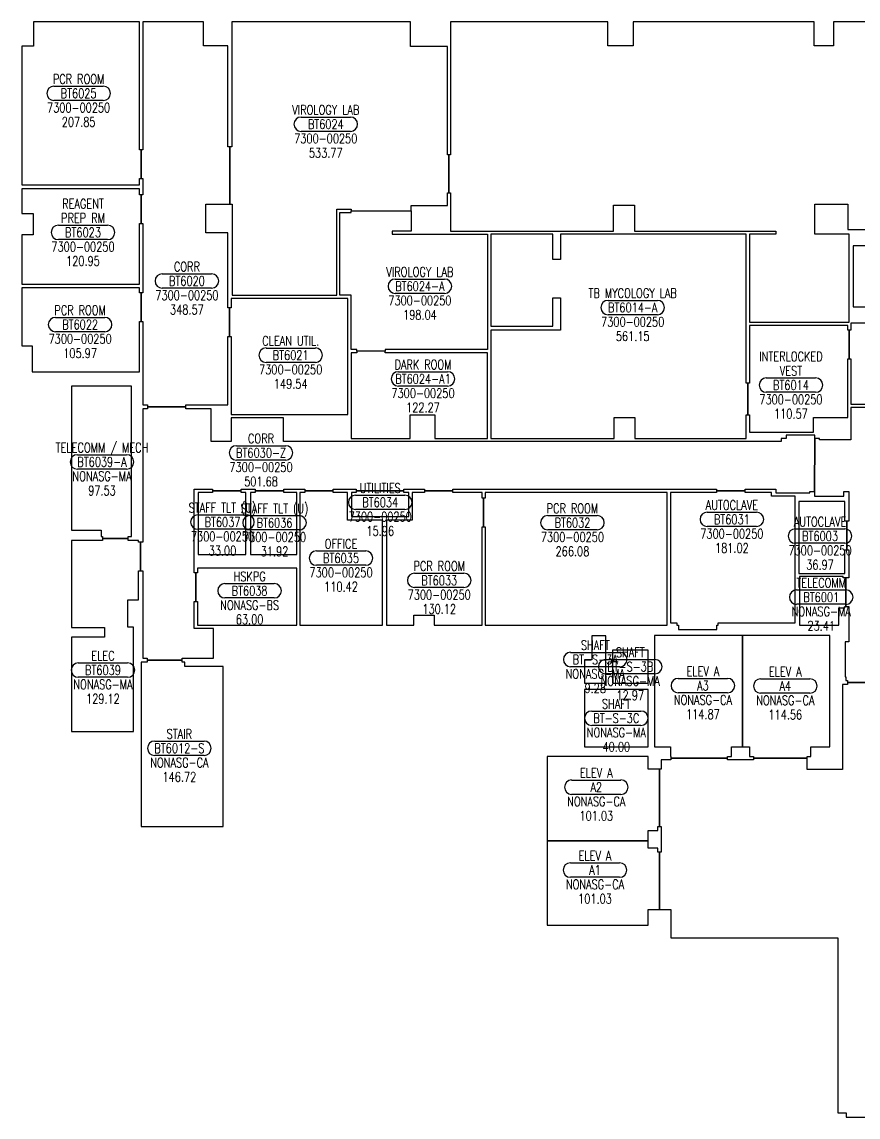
# Model space of a CAD drawing. Extents: x 3930 to 6101, y 18193 to 19754.
# Drawn here: x 3930 to 4982, y 18193 to 19570 of the extents above; entities that cross this region are included whole.
import ezdxf
from ezdxf.enums import TextEntityAlignment as Align

# ---------------------------------------------------------------- set-up
doc = ezdxf.new("R2010")
doc.units = 0
doc.header["$LTSCALE"] = 48
doc.header["$MEASUREMENT"] = 0
doc.layers.get('0').update_dxf_attribs({"linetype": 'CONTINUOUS'})
for name, color, linetype in [('AREA', 3, 'CONTINUOUS'), ('AREA2', 1, 'CONTINUOUS'), ('COSTC', 7, 'CONTINUOUS'), ('PLINE2', 5, 'CONTINUOUS'), ('ROOMNA', 7, 'CONTINUOUS'), ('ROOMNO', 7, 'CONTINUOUS'), ('ROOMOV', 7, 'CONTINUOUS')]:
    doc.layers.add(name, color=color, linetype=linetype)
doc.styles.get("Standard").update_dxf_attribs({"font": 'simplex.shx', "width": 0.75})

# ---------------------------------------------------------------- blocks, each defined once
blk = doc.blocks.new('ROOM')
at = {"layer": 'ROOMOV'}
for p, q in [((-31, 9), (31, 9)), ((31, -9), (-31, -9))]:
    blk.add_line(p, q, dxfattribs=at)
for centre, start, end in [((-31, 0), 90, 270), ((31, 0), 270, 90)]:
    blk.add_arc(centre, 9.04, start, end, dxfattribs=at)
at = {"color": 0, "width": 0.75, "flags": 1}
for tag, p in [('FLFIN', (-60, -36)), ('ICRA', (60, -36)), ('FLTYPE', (-60, -48)), ('USER1', (60, -48)), ('FLCOND', (-60, -60)), ('USER2', (60, -60)), ('WLTYPE', (-60, -84)), ('WLFIN', (-60, -72)), ('BLDG', (-24, -84)), ('SITE', (-24, -72)), ('UCODE', (24, -72)), ('UDESC', (24, -84)), ('USER3', (60, -72)), ('USER4', (60, -84)), ('WLCOND', (-60, -96)), ('FLR', (-24, -96)), ('FCODE', (24, -96)), ('USER5', (60, -96)), ('CLFIN', (-60, -108)), ('COSTCD', (-24, -108)), ('FDESC', (24, -108)), ('USER6', (60, -108)), ('CLTYPE', (-60, -120)), ('DEPTD', (-24, -120)), ('DIVISION', (24, -120)), ('USER7', (60, -120)), ('CLCOND', (-60, -132)), ('RDES', (-24, -132)), ('CONTACT', (24, -132)), ('USER8', (60, -132)), ('CLHT', (-60, -144)), ('CHDATE', (-24, -144)), ('OCCUP', (24, -144)), ('BLOCK', (60, -144)), ('BASE', (-60, -156)), ('CBACK', (-24, -156)), ('PRCONTACT', (24, -156)), ('BLOCK2', (60, -156))]:
    blk.add_attdef(tag, text='', height=6, dxfattribs=at).set_placement(p, align=Align.MIDDLE_CENTER)
at = {"layer": 'AREA', "width": 0.75}
blk.add_attdef('AREA', text='', height=12, dxfattribs=at).set_placement((0, -36), align=Align.MIDDLE_CENTER)
at = {"layer": 'AREA2', "width": 0.75}
blk.add_attdef('AREA2', text='', height=12, dxfattribs=at).set_placement((0, -36), align=Align.MIDDLE_CENTER)
at = {"layer": 'COSTC', "width": 0.75}
blk.add_attdef('COSTC', text='', height=12, dxfattribs=at).set_placement((0, -18), align=Align.MIDDLE_CENTER)
at = {"layer": 'ROOMNA', "width": 0.75}
for tag, p in [('RMNAA', (0, 54)), ('RMNAB', (0, 36)), ('RMNAC', (0, 18))]:
    blk.add_attdef(tag, text='', height=12, dxfattribs=at).set_placement(p, align=Align.MIDDLE_CENTER)
at = {"layer": 'ROOMNO', "width": 0.75}
blk.add_attdef('RMNU', text='', height=12, dxfattribs=at).set_placement((0, 0), align=Align.MIDDLE_CENTER)

msp = doc.modelspace()

# ---------------------------------------------------------------- linework, layer by layer
at = {"layer": 'PLINE2', "color": 6}
for points in [[(4080.5, 19409.5), (4078.5, 19409.5), (4078.5, 19570.2), (3945, 19570.2), (3945, 19539.6), (3930.5, 19539.6), (3930.5, 19365.5), (4078.5, 19365.5), (4078.5, 19373.5), (4080.5, 19373.5)], [(4161.7, 19341.2), (4192, 19341.2), (4192, 19413.2), (4189.5, 19413.2), (4189.5, 19540.2), (4159, 19540.2), (4159, 19570.2), (4082.5, 19570.2), (4082.5, 19409.5), (4080.5, 19409.5), (4080.5, 19373.5), (4082.5, 19373.5), (4082.5, 19352.7), (4080.5, 19352.7), (4080.5, 19316.7), (4082.5, 19316.7), (4082.5, 19229.7), (4080.5, 19229.7), (4080.5, 19193.7), (4082.5, 19193.7), (4082.5, 19088.7), (4088.5, 19088.7), (4088.5, 19086.2), (4136.5, 19086.2), (4136.5, 19088.7), (4189.5, 19088.7), (4189.5, 19174.6), (4191.5, 19174.6), (4191.5, 19210.6), (4189.5, 19210.6), (4189.5, 19305.2), (4161.7, 19305.2)], [(4326.5, 19334.6), (4344.5, 19334.6), (4344.5, 19332.6), (4420, 19332.6), (4420, 19339.2), (4465.5, 19339.2), (4465.5, 19355.2), (4467.5, 19355.2), (4467.5, 19403.2), (4465.5, 19403.2), (4465.5, 19539.3), (4419, 19539.3), (4419, 19570.2), (4194.5, 19570.2), (4194.5, 19413.2), (4192, 19413.2), (4192, 19341.2), (4194.7, 19341.2), (4194.7, 19226.6), (4326.5, 19226.6)], [(4080.5, 19352.7), (4078.5, 19352.7), (4078.5, 19360.5), (3930.5, 19360.5), (3930.5, 19329.5), (3944.5, 19329.5), (3944.5, 19302.5), (3930.5, 19302.5), (3930.5, 19240.7), (4078.5, 19240.7), (4078.5, 19316.7), (4080.5, 19316.7)], [(4516, 19158.2), (4387.5, 19158.2), (4387.5, 19156.2), (4351.5, 19156.2), (4351.5, 19158.2), (4344.5, 19158.2), (4344.5, 19226.6), (4330.5, 19226.6), (4330.5, 19330.6), (4344.5, 19330.6), (4344.5, 19332.6), (4420, 19332.6), (4420, 19307.2), (4396, 19307.2), (4396, 19303.2), (4516, 19303.2)], [(4841.5, 19303.2), (4607.8, 19303.2), (4607.8, 19271.5), (4598, 19271.5), (4598, 19303.2), (4520, 19303.2), (4520, 19187.7), (4598, 19187.7), (4598, 19223.5), (4607.8, 19223.5), (4607.8, 19182.7), (4520, 19182.7), (4520, 19046.6), (4675.5, 19046.6), (4675.5, 19072.7), (4679.5, 19072.7), (4697.5, 19072.7), (4701.2, 19072.7), (4701.2, 19046.6), (4841.5, 19046.6), (4841.5, 19076.2), (4843.5, 19076.2), (4843.5, 19116.2), (4841.5, 19116.2)], [(4078.5, 19193.7), (4080.5, 19193.7), (4080.5, 19229.7), (4078.5, 19229.7), (4078.5, 19235.7), (3930.5, 19235.7), (3930.5, 19163), (3943.5, 19163), (3943.5, 19130.2), (4078.5, 19130.2)], [(4340.5, 19222.6), (4193.5, 19222.6), (4193.5, 19210.6), (4191.5, 19210.6), (4191.5, 19174.6), (4193.5, 19174.6), (4193.5, 19076.6), (4340.5, 19076.6)], [(4971, 19182.6), (4969, 19182.6), (4969, 19188.6), (4845.5, 19188.6), (4845.5, 19116.2), (4843.5, 19116.2), (4843.5, 19076.2), (4845.5, 19076.2), (4845.5, 19054.6), (4926, 19054.6), (4926, 19072.7), (4932, 19072.7), (4950, 19072.7), (4969, 19072.7), (4969, 19146.6), (4971, 19146.6)], [(4344.5, 19154.2), (4344.5, 19046.6), (4418.8, 19046.6), (4418.8, 19076.3), (4449.8, 19076.3), (4449.8, 19046.6), (4516, 19046.6), (4516, 19154.2), (4387.5, 19154.2), (4387.5, 19156.2), (4351.5, 19156.2), (4351.5, 19154.2)], [(4068.5, 19112.2), (3993, 19112.2), (3993, 19062.7), (3993, 18931.3), (4030, 18931.3), (4030, 18923.3), (4032, 18923.3), (4032, 18920.8), (4064, 18920.8), (4064, 18923.3), (4068.5, 18923.3)], [(4927.5, 19046.6), (4927.5, 19050.6), (4891.5, 19050.6), (4891.5, 19046.6), (4885.5, 19046.6), (4885.5, 19042.6), (4259.5, 19042.6), (4259.5, 19072.6), (4193.5, 19072.6), (4193.5, 19042.6), (4168.5, 19042.6), (4168.5, 19083.7), (4136.5, 19083.7), (4136.5, 19086.2), (4088.5, 19086.2), (4088.5, 19083.7), (4082.5, 19083.7), (4082.5, 18916.3), (4079.7, 18916.3), (4079.7, 18880.3), (4082.5, 18880.3), (4082.5, 18843.5), (4082.5, 18770.3), (4088, 18770.3), (4088, 18767.8), (4132, 18767.8), (4132, 18770.3), (4171.6, 18770.3), (4171.6, 18807.6), (4147.1, 18807.6), (4147.1, 18841.6), (4149.1, 18841.6), (4149.1, 18877.6), (4147.1, 18877.6), (4147.1, 18982.6), (4170.1, 18982.6), (4170.1, 18980.6), (4206.1, 18980.6), (4206.1, 18982.6), (4223.9, 18982.6), (4223.9, 18980.6), (4259.9, 18980.6), (4259.9, 18982.6), (4286.1, 18982.6), (4286.1, 18980.6), (4322.1, 18980.6), (4322.1, 18982.6), (4350.9, 18982.6), (4350.9, 18980.6), (4410.9, 18980.6), (4410.9, 18982.6), (4436.6, 18982.6), (4436.6, 18980.6), (4472.6, 18980.6), (4472.6, 18982.6), (4519.1, 18982.6), (4519.1, 18982.6), (4559.1, 18982.6), (4559.1, 18982.6), (4803.9, 18982.6), (4803.9, 18980.6), (4839.9, 18980.6), (4839.9, 18982.6), (4878.6, 18982.6), (4878.6, 18978.3), (4921.4, 18978.3), (4921.4, 18979.8), (4927.4, 18979.8)], [(4212.1, 18978.6), (4206.1, 18978.6), (4206.1, 18980.6), (4170.1, 18980.6), (4170.1, 18978.6), (4152.1, 18978.6), (4152.1, 18900.6), (4212.1, 18900.6)], [(4276.1, 18978.6), (4259.9, 18978.6), (4259.9, 18980.6), (4223.9, 18980.6), (4223.9, 18978.6), (4218.1, 18978.6), (4218.1, 18900.6), (4276.1, 18900.6)], [(4384.1, 18943.6), (4340.1, 18943.6), (4340.1, 18978.6), (4322.1, 18978.6), (4322.1, 18980.6), (4286.1, 18980.6), (4286.1, 18978.6), (4280.1, 18978.6), (4280.1, 18811.6), (4384.1, 18811.6)], [(4417.1, 18978.6), (4410.9, 18978.6), (4410.9, 18980.6), (4350.9, 18980.6), (4350.9, 18978.6), (4345.1, 18978.6), (4345.1, 18948.3), (4417.1, 18948.3)], [(4509.1, 18978.6), (4472.6, 18978.6), (4472.6, 18980.6), (4436.6, 18980.6), (4436.6, 18978.6), (4421.1, 18978.6), (4421.1, 18943.6), (4389.1, 18943.6), (4389.1, 18811.6), (4423.2, 18811.6), (4423.2, 18824.2), (4449, 18824.2), (4449, 18811.6), (4509.1, 18811.6), (4509.1, 18935.6), (4511.1, 18935.6), (4511.1, 18971.6), (4509.1, 18971.6)], [(4742.1, 18978.6), (4513.1, 18978.6), (4513.1, 18971.6), (4511.1, 18971.6), (4511.1, 18935.6), (4513.1, 18935.6), (4513.1, 18811.6), (4742.1, 18811.6)], [(4903.1, 18974.1), (4873.1, 18974.1), (4873.1, 18978.6), (4839.9, 18978.6), (4839.9, 18980.6), (4803.9, 18980.6), (4803.9, 18978.6), (4746.1, 18978.6), (4746.1, 18814.8), (4754.2, 18814.8), (4754.2, 18811.6), (4756.2, 18811.6), (4756.2, 18806.3), (4804.2, 18806.3), (4804.2, 18811.6), (4806.2, 18811.6), (4806.2, 18814.8), (4903.1, 18814.8)], [(4968, 18942.7), (4965.5, 18942.7), (4965.5, 18967.3), (4907.6, 18967.3), (4907.6, 18876.8), (4965.5, 18876.8), (4965.5, 18906.7), (4968, 18906.7)], [(4079.7, 18916.3), (4077, 18916.3), (4077, 18918.3), (4064, 18918.3), (4064, 18920.8), (4032, 18920.8), (4032, 18918.3), (3993, 18918.3), (3993, 18809), (4034.5, 18809), (4034.5, 18796.7), (3993, 18796.7), (3993, 18678.2), (4071, 18678.2), (4071, 18809.2), (4063.5, 18809.2), (4063.5, 18843.5), (4077, 18843.5), (4077, 18880.3), (4079.7, 18880.3)], [(4276.1, 18883.6), (4151.1, 18883.6), (4151.1, 18877.6), (4149.1, 18877.6), (4149.1, 18841.6), (4151.1, 18841.6), (4151.1, 18811.6), (4276.1, 18811.6)], [(4966.8, 18871.3), (4963.1, 18871.3), (4963.1, 18872.8), (4908.4, 18872.8), (4908.4, 18811.6), (4957.7, 18811.6), (4957.7, 18833.6), (4965.5, 18833.6), (4965.5, 18835.3), (4966.8, 18835.3)], [(4665, 18798.3), (4647, 18798.3), (4647, 18768.3), (4638, 18768.3), (4638, 18738.8), (4665, 18738.8)], [(4836.5, 18798.7), (4726, 18798.7), (4726, 18658.8), (4746, 18658.8), (4746, 18646.8), (4746.5, 18646.8), (4746.5, 18644.6), (4818, 18644.6), (4818, 18646.8), (4823, 18646.8), (4823, 18658.8), (4836.5, 18658.8)], [(4946.7, 18798.7), (4836.5, 18798.7), (4836.5, 18658.8), (4845.5, 18658.8), (4845.5, 18646.8), (4850.5, 18646.8), (4850.5, 18644.6), (4918, 18644.6), (4918, 18646.8), (4922.5, 18646.8), (4922.5, 18658.8), (4946.7, 18658.8), (4946.7, 18664.8)], [(4183.5, 18759.8), (4135.5, 18759.8), (4135.5, 18765.3), (4132, 18765.3), (4132, 18767.8), (4088, 18767.8), (4088, 18765.3), (4080.5, 18765.3), (4080.5, 18678.2), (4080.5, 18558.7), (4183.5, 18558.7)], [(4718, 18780.3), (4678.2, 18780.3), (4673, 18780.3), (4673, 18738.8), (4718, 18738.8)], [(4718, 18730.8), (4638, 18730.8), (4638, 18658.8), (4718, 18658.8)], [(4732.2, 18630.8), (4730, 18630.8), (4718, 18630.8), (4718, 18646.8), (4591, 18646.8), (4591, 18540.8), (4718, 18540.8), (4718, 18553.8), (4730, 18553.8), (4730, 18558.8), (4732.2, 18558.8)], [(4732.2, 18526.3), (4730, 18526.3), (4730, 18531.3), (4718, 18531.3), (4718, 18540.8), (4591, 18540.8), (4591, 18434.8), (4718, 18434.8), (4718, 18454.3), (4730, 18454.3), (4732.2, 18454.3)]]:
    msp.add_lwpolyline(points, close=True, dxfattribs=at)
for points in [[(5074.5, 19570.2), (4951, 19570.2), (4951, 19540.2), (4926.7, 19540.2), (4926.7, 19570.2), (4699.1, 19570.2), (4699.1, 19540.2), (4667.2, 19540.2), (4667.2, 19570.2), (4469.5, 19570.2), (4469.5, 19403.2), (4467.5, 19403.2), (4467.5, 19355.2), (4469.5, 19355.2), (4469.5, 19307.2), (4674.6, 19307.2), (4674.6, 19339.7), (4700.8, 19339.7), (4700.8, 19307.2), (4878.5, 19307.2), (4878.5, 19303.2), (4845.5, 19303.2), (4845.5, 19192.6), (4971, 19192.6), (4971, 19303.2), (4927.7, 19303.2), (4927.7, 19341.2), (4969, 19341.2), (4969, 19309.2), (4993, 19309.2)], [(4993, 19288.5), (4976, 19288.5), (4976, 19212.1), (4996.5, 19212.1)], [(4996.5, 19191.6), (4973, 19191.6), (4973, 19182.6), (4971, 19182.6), (4971, 19146.6), (4973, 19146.6), (4973, 19089.6), (4997.8, 19089.6)], [(4997.8, 19085.6), (4973, 19085.6), (4973, 19044.6), (4933.5, 19044.6), (4933.5, 19046.6), (4927.5, 19046.6), (4927.4, 18979.8), (4927.4, 18974.1), (4964, 18974.1), (4964, 18979.8), (4970.5, 18979.8), (4970.5, 18942.7), (4968, 18942.7), (4968, 18906.7), (4970.5, 18906.7), (4970.5, 18871.3), (4966.8, 18871.3), (4966.8, 18835.3), (4970.5, 18835.3), (4970.5, 18790.7), (4965.7, 18790.7), (4965.7, 18746.8), (4966.7, 18746.8), (4966.7, 18742.2), (4968.7, 18742.2), (4968.7, 18739.7), (5064.7, 18739.7)], [(5064.7, 18739.7), (4968.7, 18739.7), (4968.7, 18737.2), (4962.5, 18737.2), (4962.5, 18630.3), (4918, 18630.3), (4918, 18644.6), (4850.5, 18644.6), (4850.5, 18642.3), (4818, 18642.3), (4818, 18644.6), (4746.5, 18644.6), (4746.5, 18642.3), (4734.5, 18642.3), (4734.5, 18630.8), (4732.2, 18630.8), (4732.2, 18558.8), (4734.5, 18558.8), (4734.5, 18526.3), (4732.2, 18526.3), (4732.2, 18454.3), (4746.5, 18454.3), (4746.5, 18418.8), (4956.7, 18418.8), (4956.7, 18198.8), (4967.2, 18198.8), (4967.2, 18193.3), (5069.2, 18193.3)]]:
    msp.add_lwpolyline(points, dxfattribs=at)

# ---------------------------------------------------------------- block references
at = {"layer": 'ROOMNO', "color": 2}
ref = msp.add_blockref('ROOM', (4001.8, 19480.4), dxfattribs=at)
ref.add_attrib('RMNU', 'BT6025', dxfattribs={"height": 12, "width": 0.75}).set_placement((4001.8, 19480.4), align=Align.MIDDLE_CENTER)
ref.add_attrib('RMNAC', 'PCR ROOM', dxfattribs={"layer": 'ROOMNA', "height": 12, "width": 0.75}).set_placement((4001.8, 19498.4), align=Align.MIDDLE_CENTER)
ref.add_attrib('COSTC', '7300-00250', dxfattribs={"layer": 'COSTC', "height": 12, "width": 0.75}).set_placement((4001.8, 19462.4), align=Align.MIDDLE_CENTER)
ref.add_attrib('AREA2', '207.85', dxfattribs={"layer": 'AREA2', "height": 12, "width": 0.75}).set_placement((4001.8, 19444.4), align=Align.MIDDLE_CENTER)
ref = msp.add_blockref('ROOM', (4312.6, 19441.6), dxfattribs=at)
ref.add_attrib('RMNU', 'BT6024', dxfattribs={"height": 12, "width": 0.75}).set_placement((4312.6, 19441.6), align=Align.MIDDLE_CENTER)
ref.add_attrib('RMNAC', 'VIROLOGY LAB', dxfattribs={"layer": 'ROOMNA', "height": 12, "width": 0.75}).set_placement((4312.6, 19459.6), align=Align.MIDDLE_CENTER)
ref.add_attrib('COSTC', '7300-00250', dxfattribs={"layer": 'COSTC', "height": 12, "width": 0.75}).set_placement((4312.6, 19423.6), align=Align.MIDDLE_CENTER)
ref.add_attrib('AREA2', '533.77', dxfattribs={"layer": 'AREA2', "height": 12, "width": 0.75}).set_placement((4312.6, 19405.6), align=Align.MIDDLE_CENTER)
ref = msp.add_blockref('ROOM', (4007.3, 19305.6), dxfattribs=at)
ref.add_attrib('RMNU', 'BT6023', dxfattribs={"height": 12, "width": 0.75}).set_placement((4007.3, 19305.6), align=Align.MIDDLE_CENTER)
ref.add_attrib('RMNAB', 'REAGENT', dxfattribs={"layer": 'ROOMNA', "height": 12, "width": 0.75}).set_placement((4007.3, 19341.6), align=Align.MIDDLE_CENTER)
ref.add_attrib('RMNAC', 'PREP RM', dxfattribs={"layer": 'ROOMNA', "height": 12, "width": 0.75}).set_placement((4007.3, 19323.6), align=Align.MIDDLE_CENTER)
ref.add_attrib('COSTC', '7300-00250', dxfattribs={"layer": 'COSTC', "height": 12, "width": 0.75}).set_placement((4007.3, 19287.6), align=Align.MIDDLE_CENTER)
ref.add_attrib('AREA2', '120.95', dxfattribs={"layer": 'AREA2', "height": 12, "width": 0.75}).set_placement((4007.3, 19269.6), align=Align.MIDDLE_CENTER)
ref = msp.add_blockref('ROOM', (4138, 19244.5), dxfattribs=at)
ref.add_attrib('RMNU', 'BT6020', dxfattribs={"height": 12, "width": 0.75}).set_placement((4138, 19244.5), align=Align.MIDDLE_CENTER)
ref.add_attrib('RMNAC', 'CORR', dxfattribs={"layer": 'ROOMNA', "height": 12, "width": 0.75}).set_placement((4138, 19262.5), align=Align.MIDDLE_CENTER)
ref.add_attrib('COSTC', '7300-00250', dxfattribs={"layer": 'COSTC', "height": 12, "width": 0.75}).set_placement((4138, 19226.5), align=Align.MIDDLE_CENTER)
ref.add_attrib('AREA2', '348.57', dxfattribs={"layer": 'AREA2', "height": 12, "width": 0.75}).set_placement((4138, 19208.5), align=Align.MIDDLE_CENTER)
ref = msp.add_blockref('ROOM', (4431, 19237.9), dxfattribs=at)
ref.add_attrib('RMNU', 'BT6024-A', dxfattribs={"height": 12, "width": 0.75}).set_placement((4431, 19237.9), align=Align.MIDDLE_CENTER)
ref.add_attrib('RMNAC', 'VIROLOGY LAB', dxfattribs={"layer": 'ROOMNA', "height": 12, "width": 0.75}).set_placement((4431, 19255.9), align=Align.MIDDLE_CENTER)
ref.add_attrib('COSTC', '7300-00250', dxfattribs={"layer": 'COSTC', "height": 12, "width": 0.75}).set_placement((4431, 19219.9), align=Align.MIDDLE_CENTER)
ref.add_attrib('AREA2', '198.04', dxfattribs={"layer": 'AREA2', "height": 12, "width": 0.75}).set_placement((4431, 19201.9), align=Align.MIDDLE_CENTER)
ref = msp.add_blockref('ROOM', (4698.6, 19211.1), dxfattribs=at)
ref.add_attrib('RMNU', 'BT6014-A', dxfattribs={"height": 12, "width": 0.75}).set_placement((4698.6, 19211.1), align=Align.MIDDLE_CENTER)
ref.add_attrib('RMNAC', 'TB MYCOLOGY LAB', dxfattribs={"layer": 'ROOMNA', "height": 12, "width": 0.75}).set_placement((4698.6, 19229.1), align=Align.MIDDLE_CENTER)
ref.add_attrib('COSTC', '7300-00250', dxfattribs={"layer": 'COSTC', "height": 12, "width": 0.75}).set_placement((4698.6, 19193.1), align=Align.MIDDLE_CENTER)
ref.add_attrib('AREA2', '561.15', dxfattribs={"layer": 'AREA2', "height": 12, "width": 0.75}).set_placement((4698.6, 19175.1), align=Align.MIDDLE_CENTER)
ref = msp.add_blockref('ROOM', (4003.7, 19189.7), dxfattribs=at)
ref.add_attrib('RMNU', 'BT6022', dxfattribs={"height": 12, "width": 0.75}).set_placement((4003.7, 19189.7), align=Align.MIDDLE_CENTER)
ref.add_attrib('RMNAC', 'PCR ROOM', dxfattribs={"layer": 'ROOMNA', "height": 12, "width": 0.75}).set_placement((4003.7, 19207.7), align=Align.MIDDLE_CENTER)
ref.add_attrib('COSTC', '7300-00250', dxfattribs={"layer": 'COSTC', "height": 12, "width": 0.75}).set_placement((4003.7, 19171.7), align=Align.MIDDLE_CENTER)
ref.add_attrib('AREA2', '105.97', dxfattribs={"layer": 'AREA2', "height": 12, "width": 0.75}).set_placement((4003.7, 19153.7), align=Align.MIDDLE_CENTER)
ref = msp.add_blockref('ROOM', (4268.5, 19151.2), dxfattribs=at)
ref.add_attrib('RMNU', 'BT6021', dxfattribs={"height": 12, "width": 0.75}).set_placement((4268.5, 19151.2), align=Align.MIDDLE_CENTER)
ref.add_attrib('RMNAC', 'CLEAN UTIL.', dxfattribs={"layer": 'ROOMNA', "height": 12, "width": 0.75}).set_placement((4268.5, 19169.2), align=Align.MIDDLE_CENTER)
ref.add_attrib('COSTC', '7300-00250', dxfattribs={"layer": 'COSTC', "height": 12, "width": 0.75}).set_placement((4268.5, 19133.2), align=Align.MIDDLE_CENTER)
ref.add_attrib('AREA2', '149.54', dxfattribs={"layer": 'AREA2', "height": 12, "width": 0.75}).set_placement((4268.5, 19115.2), align=Align.MIDDLE_CENTER)
ref = msp.add_blockref('ROOM', (4897.6, 19113.6), dxfattribs=at)
ref.add_attrib('RMNU', 'BT6014', dxfattribs={"height": 12, "width": 0.75}).set_placement((4897.6, 19113.6), align=Align.MIDDLE_CENTER)
ref.add_attrib('RMNAB', 'INTERLOCKED', dxfattribs={"layer": 'ROOMNA', "height": 12, "width": 0.75}).set_placement((4897.6, 19149.6), align=Align.MIDDLE_CENTER)
ref.add_attrib('RMNAC', 'VEST', dxfattribs={"layer": 'ROOMNA', "height": 12, "width": 0.75}).set_placement((4897.6, 19131.6), align=Align.MIDDLE_CENTER)
ref.add_attrib('COSTC', '7300-00250', dxfattribs={"layer": 'COSTC', "height": 12, "width": 0.75}).set_placement((4897.6, 19095.6), align=Align.MIDDLE_CENTER)
ref.add_attrib('AREA2', '110.57', dxfattribs={"layer": 'AREA2', "height": 12, "width": 0.75}).set_placement((4897.6, 19077.6), align=Align.MIDDLE_CENTER)
ref = msp.add_blockref('ROOM', (4434.9, 19121.4), dxfattribs=at)
ref.add_attrib('RMNU', 'BT6024-A1', dxfattribs={"height": 12, "width": 0.75}).set_placement((4434.9, 19121.4), align=Align.MIDDLE_CENTER)
ref.add_attrib('RMNAC', 'DARK ROOM', dxfattribs={"layer": 'ROOMNA', "height": 12, "width": 0.75}).set_placement((4434.9, 19139.4), align=Align.MIDDLE_CENTER)
ref.add_attrib('COSTC', '7300-00250', dxfattribs={"layer": 'COSTC', "height": 12, "width": 0.75}).set_placement((4434.9, 19103.4), align=Align.MIDDLE_CENTER)
ref.add_attrib('AREA2', '122.27', dxfattribs={"layer": 'AREA2', "height": 12, "width": 0.75}).set_placement((4434.9, 19085.4), align=Align.MIDDLE_CENTER)
ref = msp.add_blockref('ROOM', (4031.2, 19017), dxfattribs=at)
ref.add_attrib('RMNU', 'BT6039-A', dxfattribs={"height": 12, "width": 0.75}).set_placement((4031.2, 19017), align=Align.MIDDLE_CENTER)
ref.add_attrib('RMNAC', 'TELECOMM / MECH', dxfattribs={"layer": 'ROOMNA', "height": 12, "width": 0.75}).set_placement((4031.2, 19035), align=Align.MIDDLE_CENTER)
ref.add_attrib('COSTC', 'NONASG-MA', dxfattribs={"layer": 'COSTC', "height": 12, "width": 0.75}).set_placement((4031.2, 18999), align=Align.MIDDLE_CENTER)
ref.add_attrib('AREA2', '97.53', dxfattribs={"layer": 'AREA2', "height": 12, "width": 0.75}).set_placement((4031.2, 18981), align=Align.MIDDLE_CENTER)
ref = msp.add_blockref('ROOM', (4231.2, 19028.4), dxfattribs=at)
ref.add_attrib('RMNU', 'BT6030-Z', dxfattribs={"height": 12, "width": 0.75}).set_placement((4231.2, 19028.4), align=Align.MIDDLE_CENTER)
ref.add_attrib('RMNAC', 'CORR', dxfattribs={"layer": 'ROOMNA', "height": 12, "width": 0.75}).set_placement((4231.2, 19046.4), align=Align.MIDDLE_CENTER)
ref.add_attrib('COSTC', '7300-00250', dxfattribs={"layer": 'COSTC', "height": 12, "width": 0.75}).set_placement((4231.2, 19010.4), align=Align.MIDDLE_CENTER)
ref.add_attrib('AREA2', '501.68', dxfattribs={"layer": 'AREA2', "height": 12, "width": 0.75}).set_placement((4231.2, 18992.4), align=Align.MIDDLE_CENTER)
ref = msp.add_blockref('ROOM', (4381.1, 18966.2), dxfattribs=at)
ref.add_attrib('RMNU', 'BT6034', dxfattribs={"height": 12, "width": 0.75}).set_placement((4381.1, 18966.2), align=Align.MIDDLE_CENTER)
ref.add_attrib('RMNAC', 'UTILITIES', dxfattribs={"layer": 'ROOMNA', "height": 12, "width": 0.75}).set_placement((4381.1, 18984.2), align=Align.MIDDLE_CENTER)
ref.add_attrib('COSTC', '7300-00250', dxfattribs={"layer": 'COSTC', "height": 12, "width": 0.75}).set_placement((4381.1, 18948.2), align=Align.MIDDLE_CENTER)
ref.add_attrib('AREA2', '15.96', dxfattribs={"layer": 'AREA2', "height": 12, "width": 0.75}).set_placement((4381.1, 18930.2), align=Align.MIDDLE_CENTER)
ref = msp.add_blockref('ROOM', (4182.7, 18941.4), dxfattribs=at)
ref.add_attrib('RMNU', 'BT6037', dxfattribs={"height": 12, "width": 0.75}).set_placement((4182.7, 18941.4), align=Align.MIDDLE_CENTER)
ref.add_attrib('RMNAC', 'STAFF TLT (U)', dxfattribs={"layer": 'ROOMNA', "height": 12, "width": 0.75}).set_placement((4182.7, 18959.4), align=Align.MIDDLE_CENTER)
ref.add_attrib('COSTC', '7300-00250', dxfattribs={"layer": 'COSTC', "height": 12, "width": 0.75}).set_placement((4182.7, 18923.4), align=Align.MIDDLE_CENTER)
ref.add_attrib('AREA2', '33.00', dxfattribs={"layer": 'AREA2', "height": 12, "width": 0.75}).set_placement((4182.7, 18905.4), align=Align.MIDDLE_CENTER)
ref = msp.add_blockref('ROOM', (4248.2, 18940.5), dxfattribs=at)
ref.add_attrib('RMNU', 'BT6036', dxfattribs={"height": 12, "width": 0.75}).set_placement((4248.2, 18940.5), align=Align.MIDDLE_CENTER)
ref.add_attrib('RMNAC', 'STAFF TLT (U)', dxfattribs={"layer": 'ROOMNA', "height": 12, "width": 0.75}).set_placement((4248.2, 18958.5), align=Align.MIDDLE_CENTER)
ref.add_attrib('COSTC', '7300-00250', dxfattribs={"layer": 'COSTC', "height": 12, "width": 0.75}).set_placement((4248.2, 18922.5), align=Align.MIDDLE_CENTER)
ref.add_attrib('AREA2', '31.92', dxfattribs={"layer": 'AREA2', "height": 12, "width": 0.75}).set_placement((4248.2, 18904.5), align=Align.MIDDLE_CENTER)
ref = msp.add_blockref('ROOM', (4622.8, 18940.6), dxfattribs=at)
ref.add_attrib('RMNU', 'BT6032', dxfattribs={"height": 12, "width": 0.75}).set_placement((4622.8, 18940.6), align=Align.MIDDLE_CENTER)
ref.add_attrib('RMNAC', 'PCR ROOM', dxfattribs={"layer": 'ROOMNA', "height": 12, "width": 0.75}).set_placement((4622.8, 18958.6), align=Align.MIDDLE_CENTER)
ref.add_attrib('COSTC', '7300-00250', dxfattribs={"layer": 'COSTC', "height": 12, "width": 0.75}).set_placement((4622.8, 18922.6), align=Align.MIDDLE_CENTER)
ref.add_attrib('AREA2', '266.08', dxfattribs={"layer": 'AREA2', "height": 12, "width": 0.75}).set_placement((4622.8, 18904.6), align=Align.MIDDLE_CENTER)
ref = msp.add_blockref('ROOM', (4823.3, 18944.8), dxfattribs=at)
ref.add_attrib('RMNU', 'BT6031', dxfattribs={"height": 12, "width": 0.75}).set_placement((4823.3, 18944.8), align=Align.MIDDLE_CENTER)
ref.add_attrib('RMNAC', 'AUTOCLAVE', dxfattribs={"layer": 'ROOMNA', "height": 12, "width": 0.75}).set_placement((4823.3, 18962.8), align=Align.MIDDLE_CENTER)
ref.add_attrib('COSTC', '7300-00250', dxfattribs={"layer": 'COSTC', "height": 12, "width": 0.75}).set_placement((4823.3, 18926.8), align=Align.MIDDLE_CENTER)
ref.add_attrib('AREA2', '181.02', dxfattribs={"layer": 'AREA2', "height": 12, "width": 0.75}).set_placement((4823.3, 18908.8), align=Align.MIDDLE_CENTER)
ref = msp.add_blockref('ROOM', (4934.2, 18923.8), dxfattribs=at)
ref.add_attrib('RMNU', 'BT6003', dxfattribs={"height": 12, "width": 0.75}).set_placement((4934.2, 18923.8), align=Align.MIDDLE_CENTER)
ref.add_attrib('RMNAC', 'AUTOCLAVE', dxfattribs={"layer": 'ROOMNA', "height": 12, "width": 0.75}).set_placement((4934.2, 18941.8), align=Align.MIDDLE_CENTER)
ref.add_attrib('COSTC', '7300-00250', dxfattribs={"layer": 'COSTC', "height": 12, "width": 0.75}).set_placement((4934.2, 18905.8), align=Align.MIDDLE_CENTER)
ref.add_attrib('AREA2', '36.97', dxfattribs={"layer": 'AREA2', "height": 12, "width": 0.75}).set_placement((4934.2, 18887.8), align=Align.MIDDLE_CENTER)
ref = msp.add_blockref('ROOM', (4331.8, 18896.1), dxfattribs=at)
ref.add_attrib('RMNU', 'BT6035', dxfattribs={"height": 12, "width": 0.75}).set_placement((4331.8, 18896.1), align=Align.MIDDLE_CENTER)
ref.add_attrib('RMNAC', 'OFFICE', dxfattribs={"layer": 'ROOMNA', "height": 12, "width": 0.75}).set_placement((4331.8, 18914.1), align=Align.MIDDLE_CENTER)
ref.add_attrib('COSTC', '7300-00250', dxfattribs={"layer": 'COSTC', "height": 12, "width": 0.75}).set_placement((4331.8, 18878.1), align=Align.MIDDLE_CENTER)
ref.add_attrib('AREA2', '110.42', dxfattribs={"layer": 'AREA2', "height": 12, "width": 0.75}).set_placement((4331.8, 18860.1), align=Align.MIDDLE_CENTER)
ref = msp.add_blockref('ROOM', (4455.3, 18868.1), dxfattribs=at)
ref.add_attrib('RMNU', 'BT6033', dxfattribs={"height": 12, "width": 0.75}).set_placement((4455.3, 18868.1), align=Align.MIDDLE_CENTER)
ref.add_attrib('RMNAC', 'PCR ROOM', dxfattribs={"layer": 'ROOMNA', "height": 12, "width": 0.75}).set_placement((4455.3, 18886.1), align=Align.MIDDLE_CENTER)
ref.add_attrib('COSTC', '7300-00250', dxfattribs={"layer": 'COSTC', "height": 12, "width": 0.75}).set_placement((4455.3, 18850.1), align=Align.MIDDLE_CENTER)
ref.add_attrib('AREA2', '130.12', dxfattribs={"layer": 'AREA2', "height": 12, "width": 0.75}).set_placement((4455.3, 18832.1), align=Align.MIDDLE_CENTER)
ref = msp.add_blockref('ROOM', (4216.8, 18855), dxfattribs=at)
ref.add_attrib('RMNU', 'BT6038', dxfattribs={"height": 12, "width": 0.75}).set_placement((4216.8, 18855), align=Align.MIDDLE_CENTER)
ref.add_attrib('RMNAC', 'HSKPG', dxfattribs={"layer": 'ROOMNA', "height": 12, "width": 0.75}).set_placement((4216.8, 18873), align=Align.MIDDLE_CENTER)
ref.add_attrib('COSTC', 'NONASG-BS', dxfattribs={"layer": 'COSTC', "height": 12, "width": 0.75}).set_placement((4216.8, 18837), align=Align.MIDDLE_CENTER)
ref.add_attrib('AREA2', '63.00', dxfattribs={"layer": 'AREA2', "height": 12, "width": 0.75}).set_placement((4216.8, 18819), align=Align.MIDDLE_CENTER)
ref = msp.add_blockref('ROOM', (4935.7, 18847), dxfattribs=at)
ref.add_attrib('RMNU', 'BT6001', dxfattribs={"height": 12, "width": 0.75}).set_placement((4935.7, 18847), align=Align.MIDDLE_CENTER)
ref.add_attrib('RMNAC', 'TELECOMM', dxfattribs={"layer": 'ROOMNA', "height": 12, "width": 0.75}).set_placement((4935.7, 18865), align=Align.MIDDLE_CENTER)
ref.add_attrib('COSTC', 'NONASG-MA', dxfattribs={"layer": 'COSTC', "height": 12, "width": 0.75}).set_placement((4935.7, 18829), align=Align.MIDDLE_CENTER)
ref.add_attrib('AREA2', '23.41', dxfattribs={"layer": 'AREA2', "height": 12, "width": 0.75}).set_placement((4935.7, 18811), align=Align.MIDDLE_CENTER)
ref = msp.add_blockref('ROOM', (4651.5, 18768.6), dxfattribs=at)
ref.add_attrib('RMNU', 'BT-S-3A', dxfattribs={"height": 12, "width": 0.75}).set_placement((4651.5, 18768.6), align=Align.MIDDLE_CENTER)
ref.add_attrib('RMNAC', 'SHAFT', dxfattribs={"layer": 'ROOMNA', "height": 12, "width": 0.75}).set_placement((4651.5, 18786.6), align=Align.MIDDLE_CENTER)
ref.add_attrib('COSTC', 'NONASG-MA', dxfattribs={"layer": 'COSTC', "height": 12, "width": 0.75}).set_placement((4651.5, 18750.6), align=Align.MIDDLE_CENTER)
ref.add_attrib('AREA2', '9.28', dxfattribs={"layer": 'AREA2', "height": 12, "width": 0.75}).set_placement((4651.5, 18732.6), align=Align.MIDDLE_CENTER)
ref = msp.add_blockref('ROOM', (4695.5, 18759.6), dxfattribs=at)
ref.add_attrib('RMNU', 'BT-S-3B', dxfattribs={"height": 12, "width": 0.75}).set_placement((4695.5, 18759.6), align=Align.MIDDLE_CENTER)
ref.add_attrib('RMNAC', 'SHAFT', dxfattribs={"layer": 'ROOMNA', "height": 12, "width": 0.75}).set_placement((4695.5, 18777.6), align=Align.MIDDLE_CENTER)
ref.add_attrib('COSTC', 'NONASG-MA', dxfattribs={"layer": 'COSTC', "height": 12, "width": 0.75}).set_placement((4695.5, 18741.6), align=Align.MIDDLE_CENTER)
ref.add_attrib('AREA2', '12.97', dxfattribs={"layer": 'AREA2', "height": 12, "width": 0.75}).set_placement((4695.5, 18723.6), align=Align.MIDDLE_CENTER)
ref = msp.add_blockref('ROOM', (4032.4, 18755.3), dxfattribs=at)
ref.add_attrib('RMNU', 'BT6039', dxfattribs={"height": 12, "width": 0.75}).set_placement((4032.4, 18755.3), align=Align.MIDDLE_CENTER)
ref.add_attrib('RMNAC', 'ELEC', dxfattribs={"layer": 'ROOMNA', "height": 12, "width": 0.75}).set_placement((4032.4, 18773.3), align=Align.MIDDLE_CENTER)
ref.add_attrib('COSTC', 'NONASG-MA', dxfattribs={"layer": 'COSTC', "height": 12, "width": 0.75}).set_placement((4032.4, 18737.3), align=Align.MIDDLE_CENTER)
ref.add_attrib('AREA2', '129.12', dxfattribs={"layer": 'AREA2', "height": 12, "width": 0.75}).set_placement((4032.4, 18719.3), align=Align.MIDDLE_CENTER)
ref = msp.add_blockref('ROOM', (4786.9, 18735.8), dxfattribs=at)
ref.add_attrib('RMNU', 'A3', dxfattribs={"height": 12, "width": 0.75}).set_placement((4786.9, 18735.8), align=Align.MIDDLE_CENTER)
ref.add_attrib('RMNAC', 'ELEV A', dxfattribs={"layer": 'ROOMNA', "height": 12, "width": 0.75}).set_placement((4786.9, 18753.8), align=Align.MIDDLE_CENTER)
ref.add_attrib('COSTC', 'NONASG-CA', dxfattribs={"layer": 'COSTC', "height": 12, "width": 0.75}).set_placement((4786.9, 18717.8), align=Align.MIDDLE_CENTER)
ref.add_attrib('AREA2', '114.87', dxfattribs={"layer": 'AREA2', "height": 12, "width": 0.75}).set_placement((4786.9, 18699.8), align=Align.MIDDLE_CENTER)
ref = msp.add_blockref('ROOM', (4890.5, 18735.3), dxfattribs=at)
ref.add_attrib('RMNU', 'A4', dxfattribs={"height": 12, "width": 0.75}).set_placement((4890.5, 18735.3), align=Align.MIDDLE_CENTER)
ref.add_attrib('RMNAC', 'ELEV A', dxfattribs={"layer": 'ROOMNA', "height": 12, "width": 0.75}).set_placement((4890.5, 18753.3), align=Align.MIDDLE_CENTER)
ref.add_attrib('COSTC', 'NONASG-CA', dxfattribs={"layer": 'COSTC', "height": 12, "width": 0.75}).set_placement((4890.5, 18717.3), align=Align.MIDDLE_CENTER)
ref.add_attrib('AREA2', '114.56', dxfattribs={"layer": 'AREA2', "height": 12, "width": 0.75}).set_placement((4890.5, 18699.3), align=Align.MIDDLE_CENTER)
ref = msp.add_blockref('ROOM', (4678, 18694.8), dxfattribs=at)
ref.add_attrib('RMNU', 'BT-S-3C', dxfattribs={"height": 12, "width": 0.75}).set_placement((4678, 18694.8), align=Align.MIDDLE_CENTER)
ref.add_attrib('RMNAC', 'SHAFT', dxfattribs={"layer": 'ROOMNA', "height": 12, "width": 0.75}).set_placement((4678, 18712.8), align=Align.MIDDLE_CENTER)
ref.add_attrib('COSTC', 'NONASG-MA', dxfattribs={"layer": 'COSTC', "height": 12, "width": 0.75}).set_placement((4678, 18676.8), align=Align.MIDDLE_CENTER)
ref.add_attrib('AREA2', '40.00', dxfattribs={"layer": 'AREA2', "height": 12, "width": 0.75}).set_placement((4678, 18658.8), align=Align.MIDDLE_CENTER)
ref = msp.add_blockref('ROOM', (4128.5, 18657), dxfattribs=at)
ref.add_attrib('RMNU', 'BT6012-S', dxfattribs={"height": 12, "width": 0.75}).set_placement((4128.5, 18657), align=Align.MIDDLE_CENTER)
ref.add_attrib('RMNAC', 'STAIR', dxfattribs={"layer": 'ROOMNA', "height": 12, "width": 0.75}).set_placement((4128.5, 18675), align=Align.MIDDLE_CENTER)
ref.add_attrib('COSTC', 'NONASG-CA', dxfattribs={"layer": 'COSTC', "height": 12, "width": 0.75}).set_placement((4128.5, 18639), align=Align.MIDDLE_CENTER)
ref.add_attrib('AREA2', '146.72', dxfattribs={"layer": 'AREA2', "height": 12, "width": 0.75}).set_placement((4128.5, 18621), align=Align.MIDDLE_CENTER)
ref = msp.add_blockref('ROOM', (4652.8, 18608.1), dxfattribs=at)
ref.add_attrib('RMNU', 'A2', dxfattribs={"height": 12, "width": 0.75}).set_placement((4652.8, 18608.1), align=Align.MIDDLE_CENTER)
ref.add_attrib('RMNAC', 'ELEV A', dxfattribs={"layer": 'ROOMNA', "height": 12, "width": 0.75}).set_placement((4652.8, 18626.1), align=Align.MIDDLE_CENTER)
ref.add_attrib('COSTC', 'NONASG-CA', dxfattribs={"layer": 'COSTC', "height": 12, "width": 0.75}).set_placement((4652.8, 18590.1), align=Align.MIDDLE_CENTER)
ref.add_attrib('AREA2', '101.03', dxfattribs={"layer": 'AREA2', "height": 12, "width": 0.75}).set_placement((4652.8, 18572.1), align=Align.MIDDLE_CENTER)
ref = msp.add_blockref('ROOM', (4651.2, 18503.9), dxfattribs=at)
ref.add_attrib('RMNU', 'A1', dxfattribs={"height": 12, "width": 0.75}).set_placement((4651.2, 18503.9), align=Align.MIDDLE_CENTER)
ref.add_attrib('RMNAC', 'ELEV A', dxfattribs={"layer": 'ROOMNA', "height": 12, "width": 0.75}).set_placement((4651.2, 18521.9), align=Align.MIDDLE_CENTER)
ref.add_attrib('COSTC', 'NONASG-CA', dxfattribs={"layer": 'COSTC', "height": 12, "width": 0.75}).set_placement((4651.2, 18485.9), align=Align.MIDDLE_CENTER)
ref.add_attrib('AREA2', '101.03', dxfattribs={"layer": 'AREA2', "height": 12, "width": 0.75}).set_placement((4651.2, 18467.9), align=Align.MIDDLE_CENTER)

doc.saveas('drawing.dxf')
